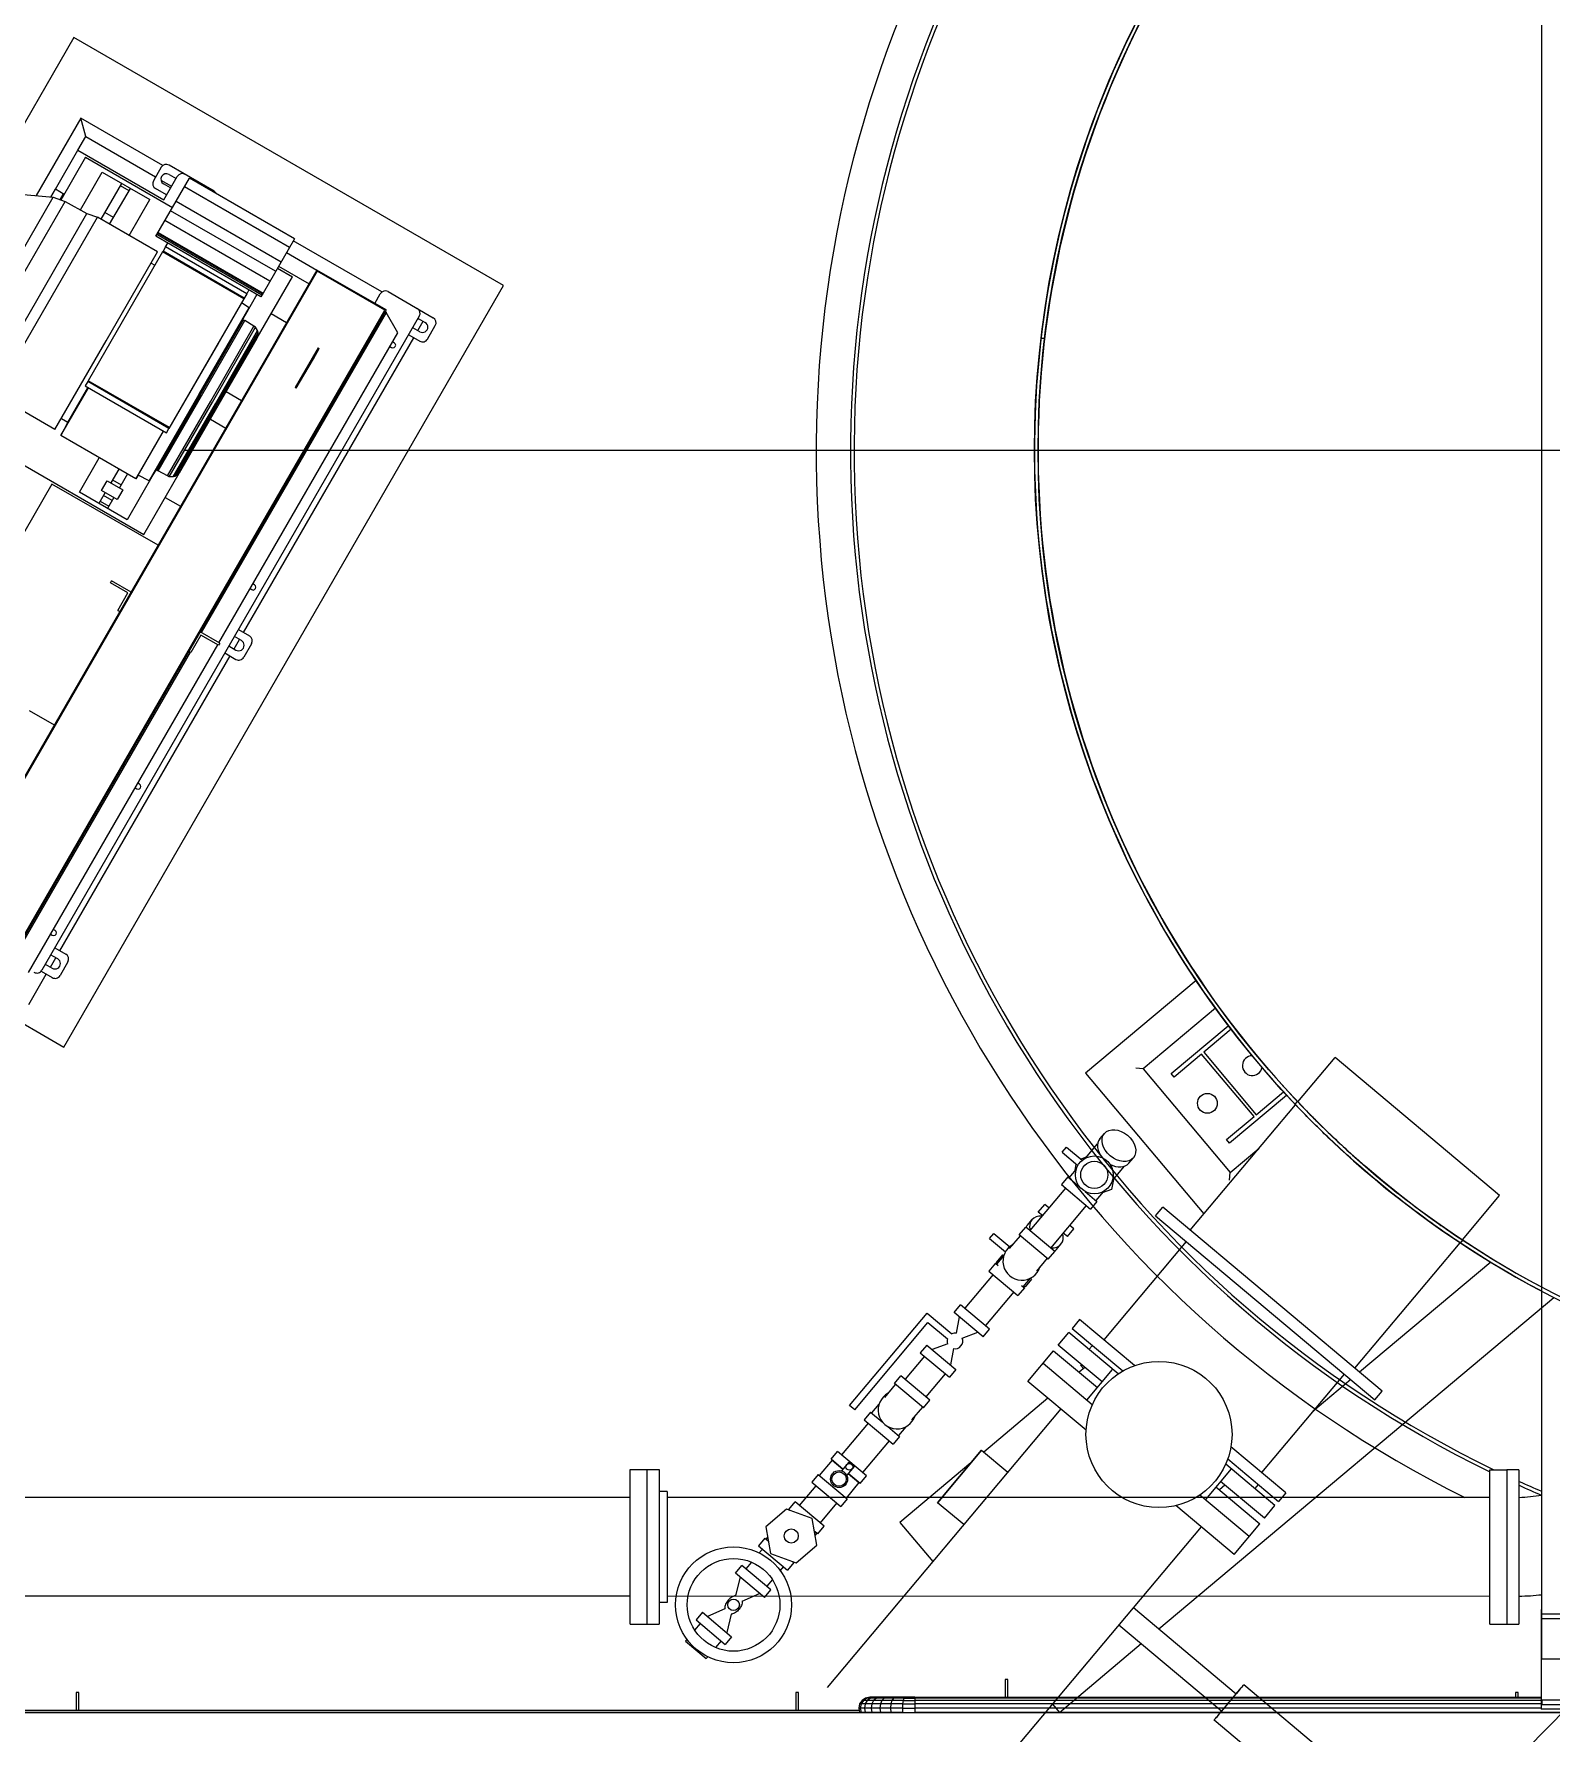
# Model space of a CAD drawing. Header units: metres. Extents: x 0 to 63075, y 0 to 44550.
# Drawn here: x 52766 to 53271, y 37256 to 37822 of the extents above; entities that cross this region are included whole.
import ezdxf

# ---------------------------------------------------------------- set-up
doc = ezdxf.new("R2010")
doc.units = ezdxf.units.M
doc.header["$LTSCALE"] = 75
for name, color, linetype in [('GSB', 7, 'Continuous'), ('ML6', 1, 'Continuous'), ('SDM', 7, 'Continuous'), ('SL1', 8, 'Continuous')]:
    doc.layers.add(name, color=color, linetype=linetype)
doc.styles.add('ROMANS', font='ROMANS.SHX')
doc.dimstyles.new('75___1-75', dxfattribs={"dimscale": 75, "dimtxt": 2.5, "dimasz": 2, "dimexe": 1.5, "dimexo": 1, "dimgap": 0.5, "dimtad": 1, "dimdec": 0, "dimzin": 12, "dimtxsty": 'ROMANS', "dimcen": 0, "dimclrd": 256, "dimclre": 256, "dimclrt": 3, "dimazin": 3, "dimtfac": 1, "dimtdec": 0, "dimtmove": 0, "dimatfit": 0, "dimfxl": 1, "dimlwd": -1, "dimlwe": -1, "dimarcsym": 0})

# ---------------------------------------------------------------- blocks, each defined once
blk = doc.blocks.new('A$C6bae614f')
at = {"layer": 'SL1'}
for p, q in [((368887.2, 23074.4), (368887.3, 27154.4)), ((368886.3, 27043.9), (368886.2, 23438.3)), ((365631.3, 26671.2), (365443.6, 26346.1)), ((366583.9, 26121.2), (365631.3, 26671.2)), ((365646.6, 26492.6), (365547.3, 26320.6)), ((365657.6, 26451.7), (365646.6, 26492.6)), ((365828.5, 26387.6), (365646.6, 26492.6)), ((365590.1, 26334.7), (365640.1, 26421.3)), ((365640.1, 26421.3), (365657.6, 26451.7)), ((365640.1, 26421.3), (365830.6, 26311.3)), ((365657.6, 26451.7), (365812.6, 26362.2)), ((365657.1, 26405.7), (365602.4, 26310.8)), ((365657.1, 26405.7), (365849.8, 26294.5)), ((365825, 26383.6), (365807.7, 26353.7)), ((365942.4, 26330.5), (365842.3, 26388.3)), ((365645.8, 26289.1), (365694.1, 26372.8)), ((365691.5, 26268.2), (365737.4, 26347.8)), ((365694.1, 26372.8), (365799.8, 26311.8)), ((365753.5, 26331.6), (365734.4, 26342.6)), ((365815.2, 26234.5), (365887.3, 26359.3)), ((365824.4, 26355.3), (365848.1, 26341.7)), ((365845.8, 26337.8), (365830.2, 26346.8)), ((365830.6, 26311.3), (365860.5, 26363.1)), ((365842.2, 26367.5), (365857.8, 26358.5)), ((365876.5, 26340.7), (366109.5, 26206.2)), ((366120.2, 26224.8), (365887.3, 26359.3)), ((365477.1, 26129.3), (365585.5, 26317)), ((365494.9, 26325.6), (365585.5, 26317)), ((365501.1, 26115.4), (365611.9, 26307.3)), ((365580.1, 26317.5), (365590.1, 26334.7)), ((365585.5, 26317), (365611.9, 26307.3)), ((365609.6, 26323.4), (365590.1, 26334.7)), ((365607.4, 26324.7), (365599.9, 26311.7)), ((365611.9, 26307.3), (365660.3, 26281.3)), ((365710.5, 26257.2), (365756.5, 26336.8)), ((365753.8, 26232.2), (365799.8, 26311.8)), ((365836.8, 26322.2), (365812.3, 26336.3)), ((365857.9, 26308.5), (366090.9, 26174)), ((365548.7, 26087.9), (365660.3, 26281.3)), ((365569.8, 26075.8), (365683.5, 26272.8)), ((365660.3, 26281.3), (365683.5, 26272.8)), ((365816.6, 26196), (365683.5, 26272.8)), ((365719, 26271.9), (365699.9, 26282.9)), ((366065.9, 26130.8), (365833, 26265.3)), ((366078.7, 26152.8), (365845.7, 26287.3)), ((365813, 26230.7), (365815, 26234.1)), ((366046, 26096.2), (365813, 26230.7)), ((365815, 26234.1), (365815.2, 26234.5)), ((366048, 26099.6), (365815, 26234.1)), ((366048.2, 26100), (365815.2, 26234.5)), ((366049.9, 26103.1), (365817, 26237.6)), ((365817.9, 26239.1), (366050.8, 26104.6)), ((365827.9, 26195.7), (365663, 25910.1)), ((365702.9, 25998.9), (365816.6, 26196)), ((365829, 26197.5), (365827.9, 26195.7)), ((366008, 26091.7), (365827.9, 26195.7)), ((365834.5, 26207), (365829, 26197.5)), ((366009.1, 26093.6), (365829, 26197.5)), ((366014.6, 26103), (365834.5, 26207)), ((365834.6, 26206.9), (365839.5, 26215.4)), ((366120.2, 26224.8), (366050.8, 26104.6)), ((366102.8, 26194.6), (366170.3, 26155.6)), ((366314.4, 26107.1), (366117.8, 26220.6)), ((366170.3, 26155.6), (365320.3, 24683.4)), ((366171.1, 26152.9), (365323, 24684.1)), ((365802.3, 26171.2), (365810.9, 26166.3)), ((366082.8, 26160), (366116.1, 26140.7)), ((366085.3, 26164.3), (366152.8, 26125.3)), ((366323.6, 26067.1), (366170.3, 26155.6)), ((366320.9, 26066.4), (366171.1, 26152.9)), ((365608.9, 24432.4), (366583.9, 26121.2)), ((366038, 26005.4), (366116.1, 26140.7)), ((365437.1, 25894.6), (365548.7, 26087.9)), ((366008, 26091.7), (365842, 25804.2)), ((366019.8, 26072.1), (366002.8, 26082.7)), ((366014.6, 26103), (366008, 26091.7)), ((366037.3, 26101.2), (366011.8, 26057)), ((366019.5, 26111.5), (366014.6, 26103)), ((366048, 26099.6), (366046, 26096.2)), ((366048.2, 26100), (366048, 26099.6)), ((366050.8, 26104.6), (366048.2, 26100)), ((366298.4, 26081.6), (366310.8, 26103.1)), ((366328.2, 26107.8), (366428.3, 26050)), ((365456, 25878.8), (365569.8, 26075.8)), ((365472.8, 24597.6), (366320.9, 26066.4)), ((366323.6, 26067.1), (365473.6, 24594.9)), ((366397.4, 26053.1), (365560.1, 24602.9)), ((365908.9, 25880), (366019.8, 26072.1)), ((365909.8, 25879.5), (366005.9, 26045.9)), ((365911.6, 25878.4), (366007.7, 26044.9)), ((366323.8, 26061.4), (365913.9, 25351.5)), ((365914.2, 25876.9), (366010.4, 26043.6)), ((366005.9, 26045.9), (366019.8, 26072.1)), ((366007.7, 26044.9), (366005.9, 26045.9)), ((366007.7, 26044.9), (366010.4, 26043.6)), ((366030.7, 26031.2), (366010.4, 26043.6)), ((366102.8, 26038.7), (366068.6, 26058.4)), ((366322, 26064.4), (366323.8, 26061.4)), ((366349.7, 26016.4), (366323.8, 26061.4)), ((366393.5, 26046.4), (366396.9, 26047.3)), ((366394, 26021.2), (366406, 26042)), ((366394.8, 26048.5), (366410.4, 26039.5)), ((365934.7, 25865.1), (366030.7, 26031.2)), ((365938.4, 25862.9), (366034.1, 26028.6)), ((365945.1, 25859.1), (366038.7, 26021.2)), ((365947.6, 25857.6), (366039.7, 26017.2)), ((365950.1, 25856.2), (366039.9, 26011.6)), ((365951.6, 25855.3), (366037.7, 26004.6)), ((365952.9, 25329), (366349.7, 26016.4)), ((366007.5, 25351.8), (366385, 26005.6)), ((366034.1, 26028.6), (366030.7, 26031.2)), ((366038.7, 26021.2), (366034.1, 26028.6)), ((366037.7, 26004.6), (366039.9, 26011.6)), ((366039.7, 26017.2), (366038.7, 26021.2)), ((366039.9, 26011.6), (366039.7, 26017.2)), ((366373.8, 26012.1), (366398.3, 25998)), ((366398.4, 26018.7), (366382.8, 26027.7)), ((366415.6, 26002.6), (366432.9, 26032.6)), ((367784.5, 26004), (367776.4, 26004)), ((365589.1, 25801.9), (365702.9, 25998.9)), ((365951.7, 25994), (365853.2, 25823.3)), ((365951.7, 25994.2), (365951.7, 25994)), ((366172.7, 25982.9), (366159.8, 25960.5)), ((366162.5, 25958.9), (366175.4, 25981.3)), ((366172.7, 25982.9), (366175.4, 25981.3)), ((366332.2, 25985.9), (366336, 25983.7)), ((366342, 25994.1), (366338.2, 25996.3)), ((366159.8, 25960.5), (366121.9, 25894.9)), ((366124.6, 25893.3), (366162.5, 25958.9)), ((365602.2, 25788.6), (365663.4, 25894.7)), ((365617.9, 25818.2), (365662.4, 25895.3)), ((365661.9, 25908.2), (365656.5, 25898.7)), ((365656.5, 25898.7), (365836.6, 25794.7)), ((365663, 25910.1), (365661.9, 25908.2)), ((365842, 25804.2), (365661.9, 25908.2)), ((365843.1, 25806.1), (365663, 25910.1)), ((366124.6, 25893.3), (366121.9, 25894.9)), ((365589.1, 25801.9), (365456, 25878.8)), ((365797.9, 25687.9), (365908.9, 25880)), ((365813.7, 25713), (365909.8, 25879.5)), ((365815.5, 25712), (365911.6, 25878.4)), ((365817.9, 25710.2), (365914.2, 25876.9)), ((365838.8, 25698.9), (365934.7, 25865.1)), ((365842.8, 25697.3), (365938.4, 25862.9)), ((365851.5, 25697), (365945.1, 25859.1)), ((365855.5, 25698.1), (365947.6, 25857.6)), ((365860.4, 25700.8), (365950.1, 25856.2)), ((365865.4, 25706.1), (365951.6, 25855.3)), ((365969.2, 25885.9), (366003.2, 25866.2)), ((365327.1, 25834.2), (365786.1, 25569.1)), ((365617.9, 25818.2), (365602.2, 25788.6)), ((365603.4, 25826.6), (365617.9, 25818.2)), ((365853.2, 25823.3), (365852.9, 25823.1)), ((365934, 25824.8), (365968, 25805.1)), ((365768.5, 25692.6), (365602.2, 25788.6)), ((365768.5, 25692.6), (365829.7, 25798.7)), ((365773.6, 25700.8), (365830, 25798.5)), ((365836.6, 25794.7), (365842, 25804.2)), ((365643.4, 25663.1), (365687.5, 25739.3)), ((365874.4, 25756), (373865.2, 25755.8)), ((365730.8, 25714.3), (365713, 25683.5)), ((365749.8, 25703.3), (365732.1, 25672.5)), ((365807, 25702.4), (365749.1, 25602)), ((365773.6, 25700.8), (365768.5, 25692.6)), ((365797.9, 25687.9), (365773.6, 25700.8)), ((365786.1, 25569.1), (365864.8, 25705.5)), ((365813.7, 25713), (365797.9, 25687.9)), ((365815.5, 25712), (365813.7, 25713)), ((365815.5, 25712), (365817.9, 25710.2)), ((365838.8, 25698.9), (365817.9, 25710.2)), ((365860.4, 25700.8), (365855.5, 25698.1)), ((365865.4, 25706.1), (365860.4, 25700.8)), ((365582.2, 25681.1), (365357.2, 25291.4)), ((365817.8, 25545.1), (365582.2, 25681.1)), ((365749.1, 25602), (365643.4, 25663.1)), ((365700.5, 25661.9), (365686.7, 25638.1)), ((365692.7, 25666.4), (365705.2, 25688)), ((365727.3, 25646.4), (365692.7, 25666.4)), ((365705.2, 25688), (365739.8, 25668)), ((365716.7, 25690), (365735.8, 25679)), ((365739.8, 25668), (365727.3, 25646.4)), ((365842.8, 25697.3), (365838.8, 25698.9)), ((365851.5, 25697), (365842.8, 25697.3)), ((365855.5, 25698.1), (365851.5, 25697)), ((365689.7, 25643.2), (365708.8, 25632.2)), ((365715.8, 25644.4), (365696.7, 25655.4)), ((365719.6, 25650.9), (365705.8, 25627)), ((365833.6, 25651.4), (365867.8, 25631.7)), ((365712.2, 25462.2), (365714.7, 25466.5)), ((365751.2, 25439.7), (365712.2, 25462.2)), ((365758, 25441.5), (365714.7, 25466.5)), ((365728.7, 25400.7), (365751.2, 25439.7)), ((366022.2, 25449), (366026, 25446.8)), ((366032, 25457.2), (366028.2, 25459.4)), ((365728.7, 25400.7), (365733, 25398.2)), ((365530.6, 24597.6), (365950.4, 25324.6)), ((365913.1, 25346.1), (365890.6, 25307.2)), ((365954.6, 25328), (365911.3, 25353)), ((365952.1, 25323.6), (365913.1, 25346.1)), ((365954.6, 25328), (365952.1, 25323.6)), ((365986.5, 25315.4), (365998.5, 25336.2)), ((366002.8, 25333.7), (365987.2, 25342.7)), ((365996.2, 25358.3), (366020.7, 25344.2)), ((366025.4, 25326.8), (366008.1, 25296.8)), ((365888.9, 25308.2), (365478.6, 24597.6)), ((365600, 24646), (365977.5, 25299.9)), ((365890.6, 25307.2), (365886.3, 25309.7)), ((365966.2, 25306.4), (365990.7, 25292.2)), ((365975.2, 25321.9), (365990.8, 25312.9)), ((365532.3, 25178.7), (365587.8, 25146.7)), ((365767.1, 25007.3), (365771, 25005.1)), ((365777, 25015.5), (365773.1, 25017.7)), ((364870.8, 24858.6), (365608.9, 24432.4)), ((365579.6, 24682.6), (365583.4, 24680.4)), ((365589.4, 24690.8), (365585.6, 24693)), ((365588.7, 24652.5), (365613.2, 24638.4)), ((365567.7, 24616.1), (365583.3, 24607.1)), ((365579, 24609.6), (365591, 24630.4)), ((365595.3, 24627.9), (365579.7, 24636.9)), ((365617.9, 24621), (365600.6, 24591.1)), ((365531.2, 24526.9), (365570, 24594.1)), ((365558.5, 24600.7), (365583.2, 24586.4)), ((368120.2, 24580.1), (367875.3, 24374.6)), ((368163.3, 24518.3), (368003.1, 24383.9)), ((368065.2, 24373.5), (368191.6, 24479.5)), ((368198.1, 24471.7), (368137.3, 24420.7)), ((368191.6, 24479.5), (368198.1, 24471.7)), ((368137.3, 24420.7), (368253.6, 24282)), ((368003.1, 24383.9), (367986.4, 24385.3)), ((368003.1, 24383.9), (368195.9, 24154)), ((368132.6, 24416.7), (368071.7, 24365.7)), ((368248.9, 24278), (368132.6, 24416.7)), ((368346.2, 24310.7), (368428.8, 24409.1)), ((368793.5, 24103), (368428.8, 24409.1)), ((367875.3, 24374.6), (368137.6, 24062.1)), ((368071.7, 24365.7), (368065.2, 24373.5)), ((368321, 24325.2), (368194.6, 24219.2)), ((368253.6, 24282), (368314.5, 24333)), ((368314.5, 24333), (368321, 24325.2)), ((368340.1, 24305.5), (368345.3, 24311.7)), ((368340.1, 24305.5), (368340.1, 24305.5)), ((368107.6, 24026.4), (368341, 24304.5)), ((368188.1, 24227), (368248.9, 24278)), ((367906.9, 24228.8), (367917, 24240.8)), ((367823.1, 24199), (367832.8, 24210.4)), ((367823.1, 24199), (367858.1, 24169.6)), ((367832.8, 24210.4), (367867.7, 24181.1)), ((367875.1, 24186), (367902, 24218)), ((368194.6, 24219.2), (368188.1, 24227)), ((368195.9, 24154), (368259.5, 24207.4)), ((367854.5, 24161.5), (367838.3, 24142.1)), ((367852.2, 24158.6), (367854.6, 24172.5)), ((367864.3, 24184), (367877.5, 24188.9)), ((367934.7, 24136.1), (367961.5, 24168.1)), ((367971.3, 24174.7), (367981.4, 24186.8)), ((367830.7, 24119.5), (367751.6, 24025.3)), ((367835.9, 24144.2), (367821.6, 24127.2)), ((367821.6, 24127.2), (367886, 24073.1)), ((367835.9, 24144.2), (367862, 24122.3)), ((367937.1, 24138.9), (367933.1, 24116.5)), ((368194.5, 24137.4), (368195.9, 24154)), ((367770.4, 24066.1), (367784.7, 24083.1)), ((367793.8, 24075.5), (367784.7, 24083.1)), ((367876.9, 24080.7), (367797.8, 23986.5)), ((367874.2, 24112), (367900.3, 24090.1)), ((367900.3, 24090.1), (367886, 24073.1)), ((367914.1, 24111.5), (367897.8, 24092.2)), ((367933.1, 24116.5), (367911.7, 24108.7)), ((368711, 24004.6), (368793.5, 24103)), ((367746.1, 24037.3), (367756.3, 24049.3)), ((367779.5, 24058.5), (367770.4, 24066.1)), ((368030.5, 24058), (368046.8, 24077.4)), ((368030.5, 24058), (368516.9, 23649.8)), ((368533.2, 23669.2), (368046.8, 24077.4)), ((367662.4, 24007.5), (367672.1, 24018.9)), ((367662.4, 24007.5), (367697.4, 23978.1)), ((367672.1, 24018.9), (367707, 23989.6)), ((367706.7, 23985.3), (367730.7, 24013.9)), ((367728.2, 24015.9), (367742.5, 24032.9)), ((367792.6, 23961.9), (367728.2, 24015.9)), ((367806.9, 23978.9), (367742.5, 24032.9)), ((367834.8, 24012.1), (367825.7, 24019.7)), ((367834.8, 24012.1), (367849.1, 24029.1)), ((367849.1, 24029.1), (367840, 24036.7)), ((368706.9, 23997.7), (368712.1, 24003.8)), ((368712, 24003.9), (368712.2, 24003.8)), ((367690.9, 23971.5), (367676.7, 23954.4)), ((367693.8, 23970), (367677.6, 23950.6)), ((367690.9, 23971.5), (367693.4, 23969.4)), ((367792.6, 23961.9), (367806.9, 23978.9)), ((367810.6, 23983.2), (367820.7, 23995.2)), ((368098.6, 24000.8), (367915.7, 23782.7)), ((368472.4, 23720.3), (368705.8, 23998.4)), ((367675.2, 23952.7), (367660.9, 23935.6)), ((367660.9, 23935.6), (367725.3, 23881.6)), ((367675.2, 23952.7), (367681.3, 23947.5)), ((367676.7, 23954.4), (367679.1, 23952.4)), ((367790.2, 23963.9), (367766.3, 23935.4)), ((368773.8, 23955.2), (368483.1, 23711.3)), ((367670, 23928), (367607.2, 23853.2)), ((367739.6, 23898.6), (367725.3, 23881.6)), ((367733.4, 23903.8), (367739.6, 23898.6)), ((367737.1, 23900.7), (367753.4, 23920)), ((367738.6, 23902.4), (367741.1, 23900.4)), ((367755.3, 23917.4), (367741.1, 23900.4)), ((367752.9, 23919.5), (367755.3, 23917.4)), ((367583.8, 23843.8), (367598.1, 23860.8)), ((367662.5, 23806.8), (367598.1, 23860.8)), ((367716.2, 23889.2), (367653.4, 23814.4)), ((368037.7, 23141.8), (368914, 23877.1)), ((367351.8, 23637.3), (367523.8, 23842.2)), ((367363.3, 23627.7), (367525.6, 23821.1)), ((367523.8, 23842.2), (367578.4, 23796.4)), ((367525.6, 23821.1), (367568.8, 23784.9)), ((367648.2, 23789.7), (367583.8, 23843.8)), ((367588.9, 23797.6), (367595.7, 23833.8)), ((367862.1, 23827.7), (367845.7, 23808.3)), ((367983.7, 23725.7), (367862.1, 23827.7)), ((369812.9, 23850.6), (368697.7, 22717.3)), ((367601.8, 23786.7), (367636.3, 23799.8)), ((367648.2, 23789.7), (367662.5, 23806.8)), ((367814.6, 23771.1), (367838.1, 23799.1)), ((367947.4, 23707.3), (367838.1, 23799.1)), ((367845.7, 23808.3), (367958.1, 23714)), ((367517.8, 23746.7), (367474.8, 23695.4)), ((367523, 23771.3), (367508.7, 23754.3)), ((367508.7, 23754.3), (367573.1, 23700.3)), ((367523, 23771.3), (367587.4, 23717.3)), ((367569.4, 23774.4), (367535, 23761.3)), ((367582.3, 23763.5), (367575.5, 23727.3)), ((367747.2, 23690.8), (367804.3, 23758.9)), ((367804.3, 23758.9), (367901.6, 23677.2)), ((367911.9, 23689.5), (367814.6, 23771.1)), ((367890.6, 23770.7), (367882.8, 23761.5)), ((367451.4, 23686), (367465.7, 23703)), ((367530.1, 23649), (367465.7, 23703)), ((367564, 23707.9), (367521, 23656.6)), ((367587.4, 23717.3), (367573.1, 23700.3)), ((367780.9, 23730.9), (367890.2, 23639.2)), ((367873.3, 23721.9), (367860.9, 23711.4)), ((367863.9, 23727), (367870.3, 23719.4)), ((367878.1, 23649.3), (367935.3, 23717.5)), ((368448.7, 23707), (368265.8, 23489)), ((367429.8, 23655.4), (367453.8, 23683.9)), ((367515.8, 23631.9), (367451.4, 23686)), ((367876.4, 23582.5), (367747.2, 23690.8)), ((368463.3, 23694.7), (368379.2, 23624.2)), ((368516.9, 23649.8), (368533.2, 23669.2)), ((367820.2, 23629.6), (367302.1, 23012.1)), ((367363.3, 23627.7), (367351.8, 23637.3)), ((367417, 23640), (367400.7, 23620.7)), ((367513.3, 23634), (367489.4, 23605.4)), ((367515.8, 23631.9), (367530.1, 23649)), ((367791.8, 23653.4), (367649.5, 23534.1)), ((367393.1, 23598.1), (367334, 23527.6)), ((367398.3, 23622.7), (367384, 23605.7)), ((367384, 23605.7), (367416.2, 23578.7)), ((367398.3, 23622.7), (367424.4, 23600.8)), ((367436.6, 23590.6), (367462.7, 23568.7)), ((367476.5, 23590.1), (367460.3, 23570.7)), ((367439.3, 23559.3), (367380.2, 23488.8)), ((367416.2, 23578.7), (367448.4, 23551.7)), ((367462.7, 23568.7), (367448.4, 23551.7)), ((367313, 23516.2), (367284.4, 23482)), ((367310.6, 23518.2), (367324.9, 23535.2)), ((367337.1, 23496), (367310.6, 23518.2)), ((367313, 23516.2), (367337.1, 23496)), ((367389.3, 23481.2), (367324.9, 23535.2)), ((367546.9, 23421.8), (367644.6, 23538.3)), ((367644.6, 23538.3), (367546.9, 23421.8)), ((367644.6, 23538.3), (367702.7, 23489.5)), ((367644.6, 23538.3), (367644.6, 23538.3)), ((368190.7, 23518.8), (368303.1, 23424.5)), ((368319.4, 23444), (368197.8, 23546)), ((366865.2, 23495.1), (366929.6, 23495.1)), ((366865.2, 23152.2), (366865.2, 23495.1)), ((366902.6, 23152.2), (366902.7, 23495.1)), ((366929.6, 23495.1), (366929.6, 23152.2)), ((367282, 23484.1), (367267.7, 23467.1)), ((367282, 23484.1), (367346.4, 23430)), ((367350.4, 23511.9), (367334, 23492.4)), ((367361.9, 23502.2), (367345.5, 23482.7)), ((367348.5, 23486.4), (367372.6, 23466.2)), ((367375, 23464.2), (367348.5, 23486.4)), ((367350.4, 23511.9), (367356.1, 23507.1)), ((367356.1, 23507.1), (367361.9, 23502.2)), ((367375, 23464.2), (367389.3, 23481.2)), ((367621, 23510.2), (367463.6, 23378.1)), ((368198.1, 23497), (368140.9, 23428.8)), ((368295.3, 23415.4), (368186, 23507.1)), ((368772.2, 23152.1), (368772.2, 23495)), ((368772.2, 23495), (368809.7, 23495)), ((368809.7, 23495), (368809.7, 23152.1)), ((368836.6, 23495), (368809.7, 23495)), ((368836.6, 23495), (368836.6, 23152.1)), ((366947.1, 23446.6), (366929.6, 23446.6)), ((366947.1, 23446.6), (366947, 23200.6)), ((367276.8, 23459.4), (367240.2, 23415.9)), ((367267.7, 23467.1), (367332.1, 23413)), ((367372.6, 23466.2), (367343.9, 23432.1)), ((368128.8, 23438.9), (368238.1, 23347.2)), ((368164.3, 23456.8), (368261.6, 23375.2)), ((368184.4, 23460.8), (368172, 23450.3)), ((368271.8, 23387.4), (368174.6, 23469)), ((368258.3, 23462.1), (368250.5, 23452.9)), ((368319.4, 23444), (368303.1, 23424.5)), ((366865.2, 23433.2), (363918.9, 23433.3)), ((368772.2, 23433.1), (366947.1, 23433.1)), ((367212, 23407.3), (367165.8, 23368.5)), ((367268.7, 23386.6), (367212, 23407.3)), ((367216.9, 23406.5), (367231.1, 23423.5)), ((367218.9, 23404.8), (367216.9, 23406.5)), ((367295.5, 23369.5), (367231.1, 23423.5)), ((367323, 23420.7), (367286.4, 23377.1)), ((367346.4, 23430), (367332.1, 23413)), ((367605, 23373.1), (367546.9, 23421.8)), ((368204.5, 23307.1), (368075.4, 23415.5)), ((368271.8, 23387.4), (368295.3, 23415.4)), ((367165.8, 23368.5), (367176.3, 23309.1)), ((367279.2, 23327.2), (367268.7, 23386.6)), ((367281.3, 23352.5), (367295.5, 23369.5)), ((367463.6, 23378.1), (367536.4, 23291.4)), ((368131.5, 23368.3), (367613.4, 22750.9)), ((368204.5, 23307.1), (368261.6, 23375.2)), ((367163.8, 23343.3), (367149.5, 23326.2)), ((367149.5, 23326.2), (367213.9, 23272.2)), ((367163.8, 23343.3), (367171.4, 23336.9)), ((367169.9, 23345.6), (367166.2, 23341.2)), ((367233, 23288.4), (367279.2, 23327.2)), ((367281.3, 23352.5), (367273.6, 23358.9)), ((367273.6, 23358.8), (367278.8, 23354.5)), ((367278.8, 23354.5), (367275.2, 23350.1)), ((367134.5, 23289.9), (367122, 23275.1)), ((367158.6, 23318.6), (367151.6, 23310.3)), ((367176.3, 23309.1), (367233, 23288.4)), ((367228.2, 23289.2), (367213.9, 23272.2)), ((367226.1, 23290.9), (367228.2, 23289.2)), ((367098.7, 23265.7), (367113, 23282.7)), ((367163.1, 23211.6), (367098.7, 23265.7)), ((367099.4, 23215.8), (367109.5, 23256.6)), ((367177.4, 23228.6), (367113, 23282.7)), ((367180.7, 23251.1), (367168.3, 23236.3)), ((367204.8, 23279.8), (367197.8, 23271.5)), ((366865.2, 23214.1), (363918.9, 23214.2)), ((368772.2, 23214), (366947, 23214.1)), ((367113.8, 23203.7), (367152.3, 23220.7)), ((367163.1, 23211.6), (367177.4, 23228.6)), ((368886.2, 23217.6), (368886.2, 23184.9)), ((366947, 23200.6), (366929.6, 23200.6)), ((367025.7, 23178.7), (367011.4, 23161.7)), ((367025.7, 23178.7), (367090.1, 23124.6)), ((367074.9, 23186.6), (367036.5, 23169.6)), ((367981.2, 23189.2), (368209.3, 22997.8)), ((368885.7, 23184.9), (368885.7, 22963.9)), ((368885.7, 23184.9), (368887.2, 23184.9)), ((369052.2, 23174.9), (368887.2, 23174.9)), ((366865.2, 23152.2), (366929.6, 23152.2)), ((367020.5, 23154), (367008, 23139.2)), ((367011.4, 23161.7), (367075.8, 23107.6)), ((367089.3, 23174.5), (367079.3, 23133.7)), ((367949.1, 23150.9), (368177.2, 22959.5)), ((368772.2, 23152.1), (368836.6, 23152.1)), ((368887.2, 23164.7), (368956.6, 23164.7)), ((366990.9, 23118.8), (366987.7, 23115)), ((366987.7, 23115), (367033.9, 23076.2)), ((367066.7, 23115.2), (367054.3, 23100.4)), ((367090.1, 23124.6), (367075.8, 23107.6)), ((367817.1, 22956.7), (367998.8, 23109.2)), ((367037.1, 23080), (367033.9, 23076.2)), ((369049.1, 23074.4), (368887.2, 23074.4)), ((367696.7, 23029.5), (367696.7, 22990.4)), ((367703, 23029.5), (367696.7, 23029.5)), ((367703, 22990.4), (367703, 23029.5)), ((365636.2, 23001), (365636.2, 22961.9)), ((365642.5, 23001), (365636.2, 23001)), ((365642.5, 22961.9), (365642.5, 23001)), ((367232.4, 23001), (367232.4, 22961.9)), ((367238.7, 23001), (367232.4, 23001)), ((367238.7, 22961.9), (367238.7, 23001)), ((367387.4, 22988.5), (367379.4, 22983.2)), ((367390.1, 22988.5), (367382.4, 22983.2)), ((367396.7, 22990.4), (367387.4, 22988.5)), ((367398.2, 22988.5), (367387.4, 22988.5)), ((367399.2, 22990.4), (367390.1, 22988.5)), ((367398.2, 22988.5), (367391.1, 22983.2)), ((367399.2, 22990.4), (367396.7, 22990.4)), ((367406.6, 22990.4), (367398.2, 22988.5)), ((367411.2, 22988.5), (367398.2, 22988.5)), ((367453.3, 22990.4), (367399.2, 22990.4)), ((367411.2, 22988.5), (367405, 22983.2)), ((367418.5, 22990.4), (367411.2, 22988.5)), ((367449.3, 22988.5), (367411.2, 22988.5)), ((367428.5, 22988.5), (367423.6, 22983.2)), ((367434.3, 22990.4), (367428.5, 22988.5)), ((367449.3, 22988.5), (367445.8, 22983.2)), ((367453.3, 22990.4), (367449.3, 22988.5)), ((367472.4, 22988.5), (367449.3, 22988.5)), ((367474.4, 22990.4), (367453.3, 22990.4)), ((367472.4, 22988.5), (367470.6, 22983.2)), ((367474.4, 22990.4), (367472.4, 22988.5)), ((367472.4, 22988.5), (367496.7, 22988.5)), ((367496.7, 22990.4), (367474.4, 22990.4)), ((367496.7, 22990.4), (368885.7, 22990.3)), ((367496.7, 22990.4), (367496.7, 22988.5)), ((368885.7, 22988.5), (367496.7, 22988.5)), ((367496.7, 22988.5), (367496.7, 22983.2)), ((368177.2, 22959.5), (368209.3, 22997.8)), ((368417.5, 22857), (368226, 23017.7)), ((368828.5, 23000.9), (368828.5, 22990.3)), ((368834.9, 23000.9), (368828.5, 23000.9)), ((368834.9, 22990.3), (368834.9, 23000.9)), ((368932.5, 22955.9), (365175, 22956)), ((365436.2, 22961.9), (367373.1, 22961.9)), ((367373.5, 22960), (365436.2, 22960.1)), ((367374.1, 22975.3), (367372.3, 22966)), ((367469, 22966), (367372.3, 22966)), ((367372.3, 22966), (367374.1, 22956.6)), ((367379.4, 22983.2), (367374.1, 22975.3)), ((367469.4, 22975.3), (367374.1, 22975.3)), ((367374.1, 22956.6), (367374.6, 22956)), ((367400.9, 22956.6), (367374.1, 22956.6)), ((367377.2, 22975.3), (367375.4, 22966)), ((367375.4, 22966), (367377.2, 22956.6)), ((367382.4, 22983.2), (367377.2, 22975.3)), ((367377.2, 22956.6), (367377.6, 22956)), ((367445.8, 22983.2), (367379.4, 22983.2)), ((367386.3, 22975.3), (367384.6, 22966)), ((367384.6, 22966), (367386.3, 22956.6)), ((367391.1, 22983.2), (367386.3, 22975.3)), ((367386.3, 22956.6), (367386.7, 22956)), ((367400.9, 22975.3), (367399.4, 22966)), ((367399.4, 22966), (367400.9, 22956.6)), ((367405, 22983.2), (367400.9, 22975.3)), ((367420.3, 22956.6), (367400.9, 22956.6)), ((367400.9, 22956.6), (367401.2, 22956)), ((367420.3, 22975.3), (367419.1, 22966)), ((367419.1, 22966), (367420.3, 22956.6)), ((367423.6, 22983.2), (367420.3, 22975.3)), ((367420.3, 22956.6), (367420.6, 22956)), ((367469.4, 22956.6), (367420.3, 22956.6)), ((367443.5, 22975.3), (367442.7, 22966)), ((367442.7, 22966), (367443.5, 22956.6)), ((367445.8, 22983.2), (367443.5, 22975.3)), ((367443.5, 22956.6), (367443.7, 22956)), ((367470.6, 22983.2), (367445.8, 22983.2)), ((367469.4, 22975.3), (367469, 22966)), ((367469, 22966), (367496.7, 22966)), ((367469, 22966), (367469.4, 22956.6)), ((367470.6, 22983.2), (367469.4, 22975.3)), ((367469.4, 22975.3), (367496.7, 22975.3)), ((367469.4, 22956.6), (367496.7, 22956.6)), ((367469.4, 22956.6), (367469.5, 22956)), ((367470.6, 22983.2), (367496.7, 22983.2)), ((368885.7, 22983.2), (367496.7, 22983.2)), ((367496.7, 22983.2), (367496.7, 22966)), ((368885.7, 22975.3), (367496.7, 22975.3)), ((368885.7, 22965.9), (367496.7, 22966)), ((367496.7, 22966), (367496.7, 22956.6)), ((368933.1, 22956.6), (367496.7, 22956.6)), ((367496.7, 22956.6), (367496.7, 22956)), ((367801.6, 22975.2), (367817.1, 22956.7)), ((368940.3, 22963.9), (368885.7, 22963.9)), ((368887.2, 22984.1), (368887.2, 22973.9)), ((368956.6, 22984.1), (368887.2, 22984.1)), ((368887.2, 22973.9), (368950.2, 22973.9)), ((368352, 22778.9), (368160.5, 22939.6))]:
    blk.add_line(p, q, dxfattribs=at)
for centre, radius in [((369869.8, 25755.9), 2108), ((369869.8, 25755.9), 2100), ((368145.5, 24307.5), 22), ((367894.6, 24148.8), 42), ((367894.6, 24148.8), 30.2), ((368038.1, 23573.1), 162), ((367328.5, 23474.1), 19), ((367328.5, 23474.1), 15.9), ((367351.3, 23501.3), 7.5), ((367222.5, 23347.9), 15.6), ((367094.4, 23195.2), 128.6), ((367094.4, 23195.2), 102.9), ((367094.4, 23195.2), 12.9)]:
    blk.add_circle(centre, radius, dxfattribs=at)
for centre, radius, start, end in [((369869.8, 25754.4), 2592, 123.3001, 243.5813), ((369869.8, 25754.4), 2516, 124.4446, 244.1367), ((369869.8, 25754.4), 2508, 124.5701, 244.2735), ((369869.8, 25755.9), 2108, 132.4612, 242.1872), ((369869.8, 25755.9), 2100, 132.6612, 242.072), ((365836, 26377.3), 12.7, 59.9981, 149.9981), ((365818.7, 26347.3), 12.7, 149.9981, 239.9981), ((365836.2, 26357.1), 12, 59.9981, 239.9981), ((365871.5, 26356.8), 12.7, 59.9981, 149.9981), ((365936.1, 26319.5), 12.7, 22.3755, 59.9981), ((366321.8, 26096.8), 12.7, 59.9981, 149.9981), ((366386.4, 26059.5), 12.7, 329.9981, 59.9981), ((366404.4, 26029.1), 12, 239.9981, 59.9981), ((366421.9, 26039), 12.7, 329.9981, 59.9981), ((366404.6, 26009), 12.7, 239.9981, 329.9981), ((366339, 25988.9), 6, 239.9981, 59.9981), ((366029, 25452), 6, 239.9981, 59.9981), ((365996.8, 25323.3), 12, 239.9981, 59.9981), ((366014.4, 25333.2), 12.7, 329.9981, 59.9981), ((365997.1, 25303.2), 12.7, 239.9981, 329.9981), ((365774, 25010.3), 6, 239.9981, 59.9981), ((365586.4, 24685.6), 6, 239.9981, 59.9981), ((365589.3, 24617.5), 12, 239.9981, 59.9981), ((365606.9, 24627.4), 12.7, 329.9981, 59.9981), ((365549.1, 24609.2), 12.7, 239.9981, 329.9981), ((365589.6, 24597.4), 12.7, 239.9981, 329.9981), ((368245.1, 24391.1), 22, 90.5825, 349.4804), ((368624.1, 23872.1), 158.5, 56.2583, 56.7499), ((367733.9, 23957.3), 42, 117.5869, 342.4093), ((367585.6, 23780.5), 17.4, 165.5707, 200.7857), ((367585.6, 23780.5), 17.4, 79.2105, 114.4255), ((367585.6, 23780.5), 17.4, 259.2105, 20.7857), ((367457, 23627.3), 42, 117.5869, 342.4093), ((369869.8, 25754.4), 2508, 245.6727, 246.9101), ((369869.8, 25754.4), 2516, 245.7551, 246.9877), ((368814.7, 23928.5), 495.5, 272.5327, 278.4125), ((368814.7, 23928.5), 714.5, 271.7552, 275.8217)]:
    blk.add_arc(centre, radius, start, end, dxfattribs=at)
blk.add_ellipse((367949.2, 24213.8), major_axis=(32.2, -27), ratio=0.707107, dxfattribs=at)
for centre, major_axis, ratio, start_param, end_param in [((367939.1, 24201.7), (-32.2, 27), 0.707107, 0, 1.299523), ((367939.1, 24201.7), (32.2, -27), 0.707107, 4.983662, 6.283185), ((367788.5, 24022.3), (-32.2, 27), 0.707107, 5.512628, 7.053743), ((367778.3, 24010.2), (-32.2, 27), 0.707107, 0, 0.190809), ((367788.5, 24022.3), (32.2, -27), 0.707107, 5.512628, 7.053743), ((367778.3, 24010.2), (32.2, -27), 0.707107, 6.092377, 6.283185), ((368193.2, 22978.7), (32.8, 39.1), 0.000038, 2.083111, 7.341667)]:
    blk.add_ellipse(centre, major_axis=major_axis, ratio=ratio, start_param=start_param, end_param=end_param, dxfattribs=at)
for points in [[(368340.1, 24305.5), (368340.1, 24305.5), (368340.4, 24305.1), (368341, 24304.5)], [(368345.3, 24311.7), (368345.2, 24311.7), (368345.5, 24311.4), (368346.2, 24310.7)], [(368707, 23997.6), (368707, 23997.6), (368706.6, 23997.9), (368705.8, 23998.4)]]:
    blk.add_open_spline(points, degree=3, dxfattribs=at)
for points, knots in [([(368707, 23997.6), (368707.2, 23997.5), (368701.9, 24001), (368691.7, 24007.8), (368686.6, 24011.3), (368680.3, 24015.6), (368673, 24020.6), (368665.7, 24025.6), (368657.5, 24031.3), (368648.8, 24037.5), (368635.8, 24046.7), (368620.3, 24058), (368603.5, 24070.6), (368592.2, 24079.1), (368580.4, 24088.1), (368568.4, 24097.6), (368556.4, 24107), (368544.2, 24116.7), (368532.3, 24126.5), (368526.4, 24131.4), (368520.5, 24136.3), (368514.7, 24141.1), (368491.6, 24160.5), (368467.6, 24181.6), (368445.8, 24201.6), (368434.9, 24211.6), (368424.6, 24221.3), (368415.1, 24230.3), (368405.6, 24239.3), (368397, 24247.7), (368389.4, 24255.2), (368378, 24266.5), (368367.8, 24276.7), (368359.9, 24284.9), (368354.6, 24290.3), (368350.3, 24294.8), (368347.1, 24298.1), (368343.9, 24301.4), (368341.9, 24303.6), (368340.8, 24304.7), (368340.3, 24305.2), (368340.1, 24305.5), (368340.1, 24305.5)], [-722.267261, -722.267261, -722.267261, -722.267261, -631.971537, -631.971537, -631.971537, -586.830566, -586.830566, -586.830566, -541.689596, -541.689596, -541.689596, -473.978524, -473.978524, -473.978524, -428.83781, -428.83781, -428.83781, -383.697096, -383.697096, -383.697096, -361.126739, -361.126739, -361.126739, -270.845311, -270.845311, -270.845311, -225.704597, -225.704597, -225.704597, -180.563883, -180.563883, -180.563883, -112.852427, -112.852427, -112.852427, -67.711456, -67.711456, -67.711456, -22.570485, -22.570485, -22.570485, 0, 0, 0, 0]), ([(368345.3, 24311.7), (368345.1, 24311.9), (368349.4, 24307.3), (368357.9, 24298.4), (368362.2, 24294), (368367.5, 24288.5), (368373.7, 24282.2), (368379.9, 24275.9), (368387, 24268.8), (368394.6, 24261.4), (368405.9, 24250.1), (368419.7, 24236.8), (368435.1, 24222.4), (368445.3, 24212.8), (368456.3, 24202.8), (368467.6, 24192.6), (368479, 24182.4), (368490.7, 24172.1), (368502.4, 24162.1), (368508.3, 24157), (368514.1, 24152.1), (368519.9, 24147.2), (368542.9, 24127.8), (368567.9, 24107.8), (368591.4, 24089.9), (368603.1, 24080.9), (368614.4, 24072.4), (368625, 24064.6), (368635.5, 24056.9), (368645.3, 24049.8), (368654, 24043.6), (368667.1, 24034.4), (368678.9, 24026.2), (368688.3, 24019.8), (368694.6, 24015.5), (368699.7, 24012.1), (368703.6, 24009.5), (368707.4, 24006.9), (368709.9, 24005.3), (368711.2, 24004.4), (368711.8, 24004), (368712.1, 24003.8), (368712.2, 24003.8)], [-1444.517242, -1444.517242, -1444.517242, -1444.517242, -1354.234654, -1354.234654, -1354.234654, -1309.09336, -1309.09336, -1309.09336, -1263.952066, -1263.952066, -1263.952066, -1196.240516, -1196.240516, -1196.240516, -1151.099482, -1151.099482, -1151.099482, -1105.958449, -1105.958449, -1105.958449, -1083.387932, -1083.387932, -1083.387932, -993.105865, -993.105865, -993.105865, -947.964831, -947.964831, -947.964831, -902.823797, -902.823797, -902.823797, -835.111856, -835.111856, -835.111856, -789.970562, -789.970562, -789.970562, -744.829268, -744.829268, -744.829268, -722.272407, -722.272407, -722.272407, -722.272407]), ([(367099.4, 23215.8), (367099, 23215.7), (367098.6, 23215.7), (367098.2, 23215.6), (367096.2, 23215.2), (367094, 23214.4), (367092, 23213.3), (367089.3, 23211.9), (367086.8, 23210), (367084.5, 23207.7), (367081.8, 23205.1), (367079.6, 23202), (367077.9, 23198.8), (367076.4, 23195.7), (367075.4, 23192.5), (367075, 23189.5), (367074.9, 23188.5), (367074.9, 23187.5), (367074.9, 23186.6)], [0.635703, 0.635703, 0.635703, 0.635703, 0.70005, 0.70005, 0.70005, 1.024067, 1.024067, 1.024067, 1.43199, 1.43199, 1.43199, 1.906884, 1.906884, 1.906884, 2.35788, 2.35788, 2.35788, 2.50589, 2.50589, 2.50589, 2.50589]), ([(367113.8, 23203.7), (367113.8, 23203.3), (367113.8, 23202.9), (367113.8, 23202.5), (367113.8, 23200.4), (367113.4, 23198.2), (367112.6, 23195.9), (367111.7, 23193.1), (367110.3, 23190.2), (367108.5, 23187.6), (367106.3, 23184.5), (367103.7, 23181.8), (367100.8, 23179.6), (367098, 23177.5), (367095, 23176), (367092.1, 23175.1), (367091.2, 23174.8), (367090.2, 23174.6), (367089.3, 23174.5)], [0.635703, 0.635703, 0.635703, 0.635703, 0.70005, 0.70005, 0.70005, 1.024067, 1.024067, 1.024067, 1.43199, 1.43199, 1.43199, 1.906884, 1.906884, 1.906884, 2.35788, 2.35788, 2.35788, 2.50589, 2.50589, 2.50589, 2.50589])]:
    blk.add_open_spline(points, degree=3, knots=knots, dxfattribs=at)
blk = doc.blocks.new('zw$15D4')
at = {"layer": 'ML6', "xscale": 0.2502808837766805, "yscale": 0.2502808837766805, "zscale": 0.2502808837766805}
blk.add_blockref('A$C6bae614f', (-85544.74, -3177.34), dxfattribs=at)

msp = doc.modelspace()

# ---------------------------------------------------------------- block references
at = {"layer": 'GSB', "xscale": 0.6000000000000068, "yscale": 0.6000000000000068, "zscale": 0.6000000000000068}
msp.add_blockref('zw$15D4', (49200, 35721.63), dxfattribs=at)

# ---------------------------------------------------------------- leaders
at = {"layer": 'SDM'}
msp.add_leader([(51608.33, 37812.06), (59453.13, 42438.72), (62243.43, 42438.72)], dimstyle='75___1-75', override={"dimtad": 0}, dxfattribs=at)

doc.saveas('drawing.dxf')
